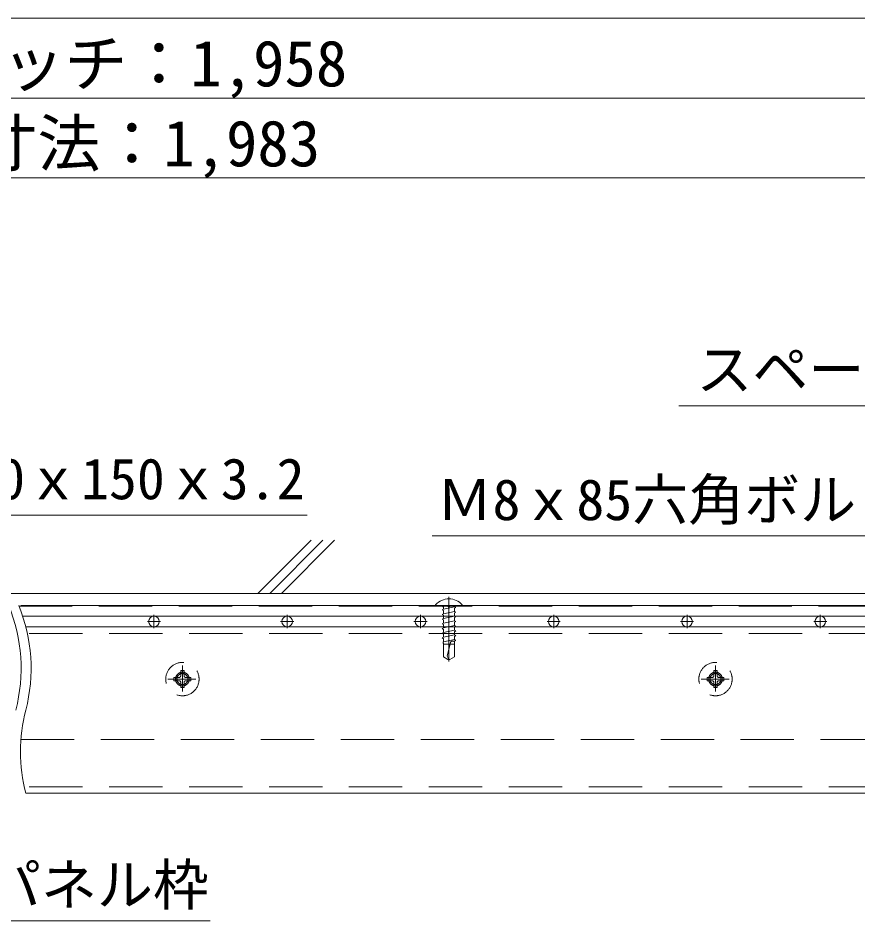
# Model space of a CAD drawing. Units: millimetres, scale not verified. Extents: x -10000 to 10000, y -6925 to 6925.
# Drawn here: x -4883 to -3308, y -4298 to -2604 of the extents above; entities that cross this region are included whole.
import ezdxf
from ezdxf.enums import TextEntityAlignment as Align

# ---------------------------------------------------------------- set-up
doc = ezdxf.new("R2010")
doc.units = ezdxf.units.MM
doc.header["$LTSCALE"] = 50
for name, pattern in [('CHAIN1', [8, 5, -1, 1, -1]), ('DASHED1', [1.8, 1.2, -0.6]), ('DASHED2', [3, 2, -1])]:
    doc.linetypes.add(name, pattern=pattern)
for name, color, linetype, lineweight in [('0-5_1-7', 7, 'Continuous', 9), ('0-9_1-8', 3, 'Continuous', 9), ('1-B_3-4', 6, 'DASHED2', 9), ('1-E_3-2', 2, 'DASHED2', 9), ('2-0_3-5', 3, 'CHAIN1', 9), ('2-1_3-7', 7, 'Continuous', 9), ('2-2_3-0', 7, 'Continuous', 9), ('2-4_3-8', 3, 'Continuous', 9)]:
    doc.layers.add(name, color=color, linetype=linetype, lineweight=lineweight)
doc.styles.add('ＭＳ ゴシック', font='')
doc.styles.get('ＭＳ ゴシック').set_extended_font_data('MS Gothic')

msp = doc.modelspace()

# ---------------------------------------------------------------- linework, layer by layer
at = {"layer": '1-B_3-4', "color": 2}
for p, q in [((-4881.22, -3707.33), (-2805.97, -3707.33)), ((-4874.35, -3726.08), (-2805.97, -3726.08)), ((-2962.22, -3758.58), (-4865.51, -3758.58)), ((-4877.53, -3957.33), (-2805.97, -3957.33)), ((-2962.22, -4046.08), (-4871.42, -4046.08))]:
    msp.add_line(p, q, dxfattribs=at)
at = {"layer": '1-B_3-4', "color": 2, "linetype": 'Continuous'}
for p, q in [((-2962.22, -3746.08), (-4868.47, -3746.08)), ((-2962.22, -4058.58), (-4868.47, -4058.58))]:
    msp.add_line(p, q, dxfattribs=at)
for centre, start, end in [((-5189.8, -3824.2), 345.52249, 22.20985), ((-5171.05, -3824.2), 345.52249, 22.20985), ((-4565.89, -3980.45), 165.52249, 194.47751)]:
    msp.add_arc(centre, 312.5, start, end, dxfattribs=at)
at = {"layer": '1-E_3-2', "color": 3, "linetype": 'CHAIN1'}
for p, q in [((-4074.72, -3689.93), (-4074.72, -3811.18)), ((-4574.72, -3818.41), (-4574.72, -3867.65)), ((-3574.72, -3818.41), (-3574.72, -3867.65)), ((-4601.87, -3844.2), (-4549.38, -3844.2)), ((-3601.87, -3844.2), (-3549.38, -3844.2))]:
    msp.add_line(p, q, dxfattribs=at)
at = {"layer": '1-E_3-2', "linetype": 'Continuous'}
for p, q in [((-4099.72, -3704.65), (-4099.72, -3706.08)), ((-4049.72, -3704.65), (-4049.72, -3706.08))]:
    msp.add_line(p, q, dxfattribs=at)
at = {"layer": '1-E_3-2'}
for p, q in [((-4099.72, -3706.08), (-4099.72, -3707.33)), ((-4049.72, -3707.33), (-4099.72, -3707.33)), ((-4086.91, -3707.33), (-4085.03, -3709.2)), ((-4064.41, -3708.34), (-4085.03, -3712.75)), ((-4085.03, -3709.2), (-4085.03, -3712.75)), ((-4074.72, -3709.2), (-4076.59, -3707.33)), ((-4072.84, -3707.33), (-4074.72, -3709.2)), ((-4064.41, -3708.34), (-4061.91, -3709.79)), ((-4061.91, -3709.79), (-4064.41, -3711.23)), ((-4061.54, -3707.33), (-4063.85, -3708.66)), ((-4049.72, -3706.08), (-4049.72, -3707.33)), ((-4085.03, -3712.75), (-4087.53, -3714.19)), ((-4087.53, -3714.19), (-4085.03, -3715.64)), ((-4085.03, -3721.56), (-4087.53, -3723.01)), ((-4087.53, -3723.01), (-4085.03, -3724.45)), ((-4085.03, -3715.64), (-4085.03, -3721.56)), ((-4064.41, -3717.16), (-4085.03, -3721.56)), ((-4085.03, -3724.45), (-4085.03, -3730.38)), ((-4064.41, -3725.97), (-4085.03, -3730.38)), ((-4064.41, -3711.23), (-4064.41, -3717.16)), ((-4064.41, -3717.16), (-4061.91, -3718.6)), ((-4061.91, -3718.6), (-4064.41, -3720.04)), ((-4064.41, -3720.04), (-4064.41, -3725.97)), ((-4064.41, -3725.97), (-4061.91, -3727.41)), ((-4085.03, -3730.38), (-4087.53, -3731.82)), ((-4087.53, -3731.82), (-4085.03, -3733.26)), ((-4085.03, -3739.19), (-4087.53, -3740.63)), ((-4087.53, -3740.63), (-4085.03, -3742.08)), ((-4085.03, -3733.26), (-4085.03, -3739.19)), ((-4064.41, -3734.78), (-4085.03, -3739.19)), ((-4085.03, -3742.08), (-4085.03, -3746.08)), ((-4064.41, -3743.59), (-4076.02, -3746.08)), ((-4061.91, -3727.41), (-4064.41, -3728.86)), ((-4064.41, -3728.86), (-4064.41, -3734.78)), ((-4064.41, -3734.78), (-4061.91, -3736.23)), ((-4061.91, -3736.23), (-4064.41, -3737.67)), ((-4064.41, -3737.67), (-4064.41, -3743.59)), ((-4064.41, -3743.59), (-4061.91, -3745.04)), ((-4085.03, -3748), (-4087.53, -3749.44)), ((-4087.53, -3749.44), (-4085.03, -3750.89)), ((-4085.03, -3756.81), (-4087.53, -3758.26)), ((-4087.53, -3758.26), (-4085.03, -3759.7)), ((-4076.02, -3746.08), (-4085.03, -3748)), ((-4085.03, -3746.08), (-4085.03, -3748)), ((-4085.03, -3750.89), (-4085.03, -3756.81)), ((-4064.41, -3752.41), (-4085.03, -3756.81)), ((-4085.03, -3765.63), (-4085.03, -3759.7)), ((-4064.41, -3746.48), (-4063.7, -3746.08)), ((-4064.41, -3746.14), (-4064.41, -3752.41)), ((-4064.41, -3752.41), (-4061.91, -3753.85)), ((-4061.91, -3753.85), (-4064.41, -3755.29)), ((-4064.41, -3755.29), (-4064.41, -3761.22)), ((-4061.91, -3745.04), (-4063.7, -3746.08)), ((-4085.03, -3765.63), (-4087.53, -3767.07)), ((-4087.53, -3767.07), (-4085.03, -3768.51)), ((-4085.03, -3774.44), (-4085.66, -3774.8)), ((-4085.66, -3774.8), (-4085.66, -3776.96)), ((-4085.66, -3776.96), (-4085.03, -3777.33)), ((-4064.41, -3761.22), (-4085.03, -3765.63)), ((-4085.03, -3768.51), (-4085.03, -3774.44)), ((-4064.41, -3770.03), (-4085.03, -3774.44)), ((-4085.03, -3777.33), (-4085.03, -3802.45)), ((-4071.76, -3775.78), (-4078.15, -3801.37)), ((-4066.91, -3772.95), (-4068.14, -3772.95)), ((-4064.41, -3761.22), (-4061.91, -3762.66)), ((-4061.91, -3762.66), (-4064.41, -3764.11)), ((-4064.41, -3764.11), (-4064.41, -3770.03)), ((-4064.41, -3770.03), (-4062.53, -3771.11)), ((-4062.53, -3771.84), (-4064.41, -3772.92)), ((-4064.41, -3772.92), (-4064.41, -3802.45)), ((-4062.53, -3771.11), (-4062.53, -3771.84)), ((-4064.41, -3778.58), (-4085.03, -3778.58)), ((-4085.03, -3802.45), (-4076.59, -3807.33)), ((-4074.72, -3807.33), (-4078.15, -3801.37)), ((-4072.84, -3807.33), (-4076.59, -3807.33)), ((-4064.41, -3802.45), (-4072.84, -3807.33))]:
    msp.add_line(p, q, dxfattribs=at)
at = {"layer": '1-E_3-2', "linetype": 'DASHED1'}
for p, q in [((-4571.59, -3828.33), (-4577.84, -3828.33)), ((-4577.84, -3828.33), (-4577.84, -3838.02)), ((-4571.59, -3828.33), (-4571.59, -3838.02)), ((-3571.59, -3828.33), (-3577.84, -3828.33)), ((-3577.84, -3828.33), (-3577.84, -3838.02)), ((-3571.59, -3828.33), (-3571.59, -3838.02)), ((-4590.66, -3841.14), (-4590.66, -3847.39)), ((-4590.66, -3841.14), (-4580.97, -3841.14)), ((-4558.78, -3841.14), (-4568.47, -3841.14)), ((-4558.78, -3847.39), (-4558.78, -3841.14)), ((-3590.66, -3841.14), (-3590.66, -3847.39)), ((-3590.66, -3841.14), (-3580.97, -3841.14)), ((-3558.78, -3841.14), (-3568.47, -3841.14)), ((-3558.78, -3847.39), (-3558.78, -3841.14)), ((-4590.66, -3847.39), (-4580.97, -3847.39)), ((-4577.84, -3860.21), (-4577.84, -3850.52)), ((-4577.84, -3860.21), (-4571.59, -3860.21)), ((-4571.59, -3860.21), (-4571.59, -3850.52)), ((-4558.78, -3847.39), (-4568.47, -3847.39)), ((-3590.66, -3847.39), (-3580.97, -3847.39)), ((-3577.84, -3860.21), (-3577.84, -3850.52)), ((-3577.84, -3860.21), (-3571.59, -3860.21)), ((-3571.59, -3860.21), (-3571.59, -3850.52)), ((-3558.78, -3847.39), (-3568.47, -3847.39))]:
    msp.add_line(p, q, dxfattribs=at)
for centre in [(-4574.72, -3844.27), (-3574.72, -3844.27)]:
    msp.add_circle(centre, 31.25, dxfattribs=at)
at = {"layer": '1-E_3-2'}
for centre, radius in [((-4574.72, -3844.2), 12.81), ((-4574.72, -3844.2), 10.31), ((-3574.72, -3844.2), 12.81), ((-3574.72, -3844.2), 10.31)]:
    msp.add_circle(centre, radius, dxfattribs=at)
at = {"layer": '1-E_3-2', "linetype": 'Continuous'}
msp.add_arc((-4074.72, -3727.33), 33.75, 42.20547, 137.79457, dxfattribs=at)
at = {"layer": '1-E_3-2'}
for centre, radius, start, end in [((-4068.14, -3776.68), 3.73, 90.00004, 165.96376), ((-4066.91, -3775.45), 2.5, 359.99998, 89.99997)]:
    msp.add_arc(centre, radius, start, end, dxfattribs=at)
at = {"layer": '1-E_3-2', "linetype": 'DASHED1'}
for centre, start, end in [((-4580.97, -3838.02), 270, 0), ((-4568.47, -3838.02), 180, 270), ((-3580.97, -3838.02), 270, 0), ((-3568.47, -3838.02), 180, 270), ((-4580.97, -3850.52), 0, 90), ((-4568.47, -3850.52), 90, 180), ((-3580.97, -3850.52), 0, 90), ((-3568.47, -3850.52), 90, 180)]:
    msp.add_arc(centre, 3.12, start, end, dxfattribs=at)
at = {"layer": '2-0_3-5', "color": 6, "linetype": 'Continuous'}
for p, q in [((-2805.97, -3706.08), (-4877.84, -3706.08)), ((-4874.35, -3726.08), (-2805.97, -3726.08))]:
    msp.add_line(p, q, dxfattribs=at)
at = {"layer": '2-0_3-5'}
for p, q in [((-4628.16, -3723.62), (-4628.16, -3748.49)), ((-4378.16, -3723.62), (-4378.16, -3748.49)), ((-4128.16, -3723.62), (-4128.16, -3748.49)), ((-3878.16, -3723.62), (-3878.16, -3748.49)), ((-3628.16, -3723.62), (-3628.16, -3748.49)), ((-3378.16, -3723.62), (-3378.16, -3748.49)), ((-4615.86, -3736.08), (-4640.5, -3736.08)), ((-4365.86, -3736.08), (-4390.5, -3736.08)), ((-4115.86, -3736.08), (-4140.5, -3736.08)), ((-3865.86, -3736.08), (-3890.5, -3736.08)), ((-3615.86, -3736.08), (-3640.5, -3736.08)), ((-3365.86, -3736.08), (-3390.5, -3736.08))]:
    msp.add_line(p, q, dxfattribs=at)
at = {"layer": '2-0_3-5', "color": 6, "linetype": 'Continuous'}
for centre in [(-4628.16, -3736.08), (-4378.16, -3736.08), (-4128.16, -3736.08), (-3878.16, -3736.08), (-3628.16, -3736.08), (-3378.16, -3736.08)]:
    msp.add_circle(centre, 10, dxfattribs=at)
at = {"layer": '2-1_3-7', "color": 3}
for p, q in [((-2752.84, -2603.89), (-7365.53, -2603.89)), ((-2752.84, -2753.89), (-6740.53, -2753.89)), ((-2805.97, -2903.89), (-6949.91, -2903.89))]:
    msp.add_line(p, q, dxfattribs=at)
at = {"layer": '2-2_3-0'}
for p, q in [((-4433.05, -3683.58), (-4333.31, -3583.83)), ((-4410.95, -3683.58), (-4311.21, -3583.83)), ((-4388.86, -3683.58), (-4289.11, -3583.83)), ((-6981.16, -3683.58), (-856.7, -3683.58))]:
    msp.add_line(p, q, dxfattribs=at)
at = {"layer": '2-4_3-8'}
for p, q in [((-5414.57, -3536.33), (-4340.95, -3536.33)), ((-3193.97, -3575.49), (-4106.16, -3575.49)), ((-4522.65, -4298.02), (-4964.97, -4298.02))]:
    msp.add_line(p, q, dxfattribs=at)
msp.add_lwpolyline([(-2799.72, -3758.58), (-3046.42, -3331.28), (-3643.31, -3331.28)], dxfattribs=at)

# ---------------------------------------------------------------- texts
at = {"layer": '0-5_1-7', "color": 4, "style": 'ＭＳ ゴシック'}
for s, p in [('梁ピッチ：1,958', (-5149.81, -2758.09)), ('パネル寸法：1,983', (-5318.56, -2908.09))]:
    msp.add_text(s, height=86.51, dxfattribs=at).set_placement(p, align=Align.BOTTOM_LEFT)
at = {"layer": '0-9_1-8', "color": 4, "style": 'ＭＳ ゴシック'}
for s, p in [('スペーサー', (-3610.55, -3324.81)), ('ネット＠40ｘ150ｘ3.2', (-5394.57, -3529.85)), ('Ｍ8ｘ85六角ボルト', (-4098, -3569.01)), ('パネル枠', (-4944.97, -4291.55))]:
    msp.add_text(s, height=76.98, dxfattribs=at).set_placement(p, align=Align.BOTTOM_LEFT)

doc.saveas('drawing.dxf')
